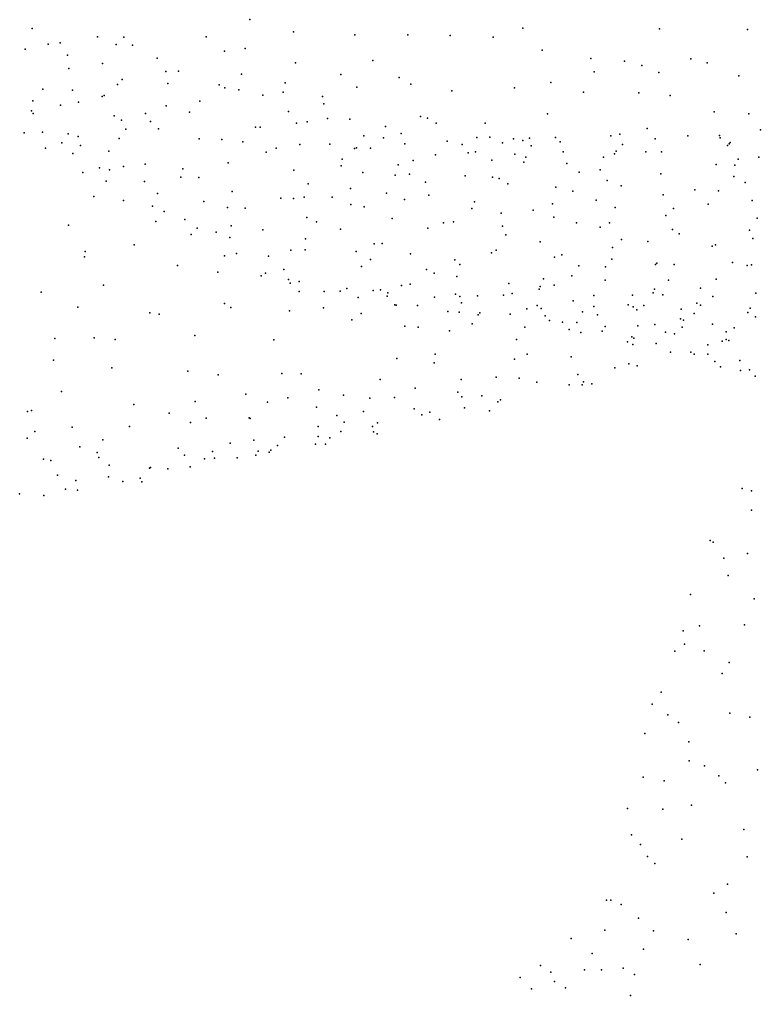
# Model space of a CAD drawing. Header units: metres. Extents: x -25 to 25, y -27.8 to 27.8.
# Drawn here: x -4.299 to -3.127, y -7.909 to -6.365 of the extents above; entities that cross this region are included whole.
import ezdxf

# ---------------------------------------------------------------- set-up
doc = ezdxf.new("R2010")
doc.units = ezdxf.units.M

msp = doc.modelspace()

# ---------------------------------------------------------------- linework, layer by layer
for p in [(-3.9349, -6.3652, -6.9189), (-4.279, -6.3796, -4.3749), (-3.8658, -6.3846, -6.9542), (-3.7686, -6.3893, -7.0162), (-3.6847, -6.3895, -7.0747), (-3.5029, -6.379, -7.2301), (-3.287, -6.3801, -7.4861), (-3.1474, -6.3808, -7.8421), (-4.2534, -6.4041, -4.0491), (-4.2345, -6.4022, -2.9352), (-4.1757, -6.3925, -4.1879), (-4.1459, -6.4048, -2.8395), (-4.1341, -6.3932, -4.2595), (-4.0039, -6.3925, -2.6761), (-3.618, -6.3905, -7.1247), (-3.5499, -6.3929, -2.2812), (-4.2898, -6.4122, -3.9662), (-4.12, -6.4057, -4.3593), (-3.9748, -6.415, -6.8816), (-3.942, -6.4111, -2.6407), (-3.4726, -6.4139, -2.2451), (-4.2231, -6.4216, -6.8424), (-4.1679, -6.4345, -4.1256), (-4.0812, -6.4263, -6.8458), (-3.8626, -6.4338, -2.5896), (-3.7404, -6.4299, -2.4639), (-3.3953, -6.4267, -2.2397), (-3.342, -6.4311, -7.3484), (-3.2374, -6.4272, -7.5264), (-3.2113, -6.4335, -2.226), (-4.2208, -6.4427, -4.5076), (-4.0676, -6.4473, -4.2295), (-4.0474, -6.447, -4.4088), (-3.9476, -6.4515, -2.7026), (-3.3899, -6.4478, -7.2663), (-3.3146, -6.4377, -2.2358), (-3.2881, -6.4488, -7.3955), (-4.1364, -6.4601, -4.5342), (-4.0643, -6.4664, -4.5324), (-3.8789, -6.4651, -2.6511), (-3.7909, -6.4519, -2.5415), (-3.6985, -6.4569, -7.0111), (-3.4587, -6.4648, -7.1834), (-3.1613, -6.4541, -7.7148), (-4.2618, -6.4753, -3.1244), (-4.2151, -6.4769, -3.0537), (-4.1437, -6.468, -2.9389), (-3.9831, -6.4686, -2.7627), (-3.974, -6.4732, -4.3433), (-3.9523, -6.4765, -6.8514), (-3.8818, -6.4801, -6.8792), (-3.7655, -6.4723, -6.9559), (-3.68, -6.4677, -2.4536), (-3.6153, -6.4782, -7.032), (-3.5163, -6.4735, -7.1239), (-3.4068, -6.4803, -2.3008), (-3.3194, -6.4812, -7.295), (-4.2776, -6.494, -3.8132), (-4.2057, -6.4957, -4.5714), (-4.1684, -6.4871, -6.8138), (-4.1648, -6.4854, -4.0357), (-4.0137, -6.4944, -2.8343), (-3.9141, -6.4846, -4.4297), (-3.8199, -6.4869, -2.6185), (-3.27, -6.4852, -2.2789), (-4.28, -6.5098, -3.2555), (-4.2343, -6.5004, -3.8852), (-4.0672, -6.5015, -2.9047), (-4.03, -6.5116, -4.1525), (-3.8734, -6.5105, -4.3069), (-3.8176, -6.4983, -4.488), (-3.2001, -6.511, -7.4136), (-4.2771, -6.5138, -4.5814), (-4.1491, -6.5173, -3.0302), (-4.1374, -6.5244, -4.6103), (-4.0996, -6.5137, -6.8037), (-4.0915, -6.5265, -4.0642), (-3.8438, -6.5271, -4.5821), (-3.812, -6.5217, -4.3627), (-3.7766, -6.5227, -4.5474), (-3.6647, -6.5184, -2.5069), (-3.6535, -6.5211, -6.965), (-3.64, -6.5289, -4.5143), (-3.464, -6.5141, -2.3495), (-3.1456, -6.5146, -2.3259), (-4.2625, -6.5436, -3.3499), (-4.1308, -6.5387, -3.9859), (-4.0792, -6.5379, -2.9761), (-3.9258, -6.5354, -4.2064), (-3.9181, -6.5354, -4.6132), (-3.8607, -6.5292, -2.7218), (-3.7203, -6.5342, -6.9206), (-3.5625, -6.5292, -2.4418), (-3.3062, -6.5373, -7.2396), (-3.1271, -6.5396, -7.6016), (-4.2915, -6.5445, -3.4322), (-4.2218, -6.5462, -4.6263), (-4.2062, -6.5502, -3.8245), (-4.1413, -6.5534, -3.1159), (-4.0147, -6.5538, -4.0857), (-3.9792, -6.5548, -2.903), (-3.9455, -6.5589, -4.1422), (-3.7545, -6.5492, -4.289), (-3.7234, -6.5524, -4.6415), (-3.6953, -6.5452, -4.3868), (-3.6226, -6.5575, -4.6445), (-3.5759, -6.5517, -4.4511), (-3.5549, -6.5511, -4.5593), (-3.5178, -6.5538, -4.6489), (-3.5031, -6.5566, -4.7468), (-3.4923, -6.553, -2.4323), (-3.4512, -6.5519, -7.0747), (-3.4437, -6.5585, -4.5473), (-3.3637, -6.5492, -2.3734), (-3.3493, -6.5463, -7.1771), (-3.2934, -6.5538, -4.7399), (-3.2421, -6.5489, -7.2788), (-3.1919, -6.5484, -4.9318), (-3.1908, -6.5522, -7.3523), (-3.1752, -6.5598, -2.3764), (-4.258, -6.5688, -3.5177), (-4.2319, -6.5603, -3.7426), (-4.2023, -6.5645, -3.2788), (-4.1575, -6.5736, -3.2047), (-3.9087, -6.5749, -2.8746), (-3.8931, -6.5686, -6.8189), (-3.8554, -6.5628, -4.2051), (-3.8081, -6.5624, -4.6441), (-3.7694, -6.5691, -6.8565), (-3.766, -6.5682, -2.6887), (-3.744, -6.5688, -4.7127), (-3.6898, -6.562, -4.3168), (-3.599, -6.5626, -6.9476), (-3.5777, -6.5745, -2.5296), (-3.5353, -6.5602, -6.9847), (-3.4895, -6.5649, -4.4523), (-3.4393, -6.5742, -4.8279), (-3.3553, -6.5736, -7.1005), (-3.3454, -6.5631, -4.6657), (-3.3084, -6.5744, -4.9682), (-3.2838, -6.5743, -4.6238), (-3.1794, -6.5647, -4.7004), (-3.1767, -6.562, -4.862), (-4.2147, -6.5772, -6.7799), (-3.7884, -6.5863, -4.198), (-3.6764, -6.5884, -4.7736), (-3.6413, -6.579, -2.5839), (-3.5895, -6.5762, -4.8006), (-3.552, -6.5877, -4.318), (-3.5158, -6.5782, -4.8307), (-3.498, -6.5827, -4.3776), (-3.3755, -6.5829, -4.4787), (-3.3578, -6.5776, -4.5765), (-3.1622, -6.586, -4.6253), (-3.1297, -6.5828, -7.4591), (-4.1725, -6.5995, -3.7399), (-4.1564, -6.6027, -3.3222), (-4.1343, -6.5974, -3.86), (-4.1, -6.5941, -3.1652), (-4.0407, -6.6013, -3.1119), (-3.9689, -6.5916, -2.9941), (-3.865, -6.6034, -4.7438), (-3.7904, -6.5967, -2.7889), (-3.7, -6.5948, -2.6817), (-3.5013, -6.5908, -2.5077), (-3.4333, -6.593, -4.9185), (-3.3804, -6.6027, -4.397), (-3.197, -6.5946, -5.1168), (-3.1676, -6.5957, -2.4388), (-4.1988, -6.6071, -3.5685), (-4.1618, -6.6206, -3.418), (-4.1013, -6.6213, -3.2738), (-4.0436, -6.6144, -6.7679), (-4.0153, -6.6153, -3.9606), (-3.7559, -6.607, -4.7778), (-3.7046, -6.6115, -4.1864), (-3.6821, -6.6097, -6.8675), (-3.5943, -6.6124, -2.6255), (-3.551, -6.6145, -4.2412), (-3.5405, -6.6164, -6.9197), (-3.414, -6.6066, -4.998), (-3.3697, -6.6197, -7.0055), (-3.2845, -6.6091, -7.0709), (-3.1694, -6.6137, -5.1931), (-3.9627, -6.637, -4.7664), (-3.8423, -6.6253, -4.0846), (-3.7753, -6.6326, -2.8722), (-3.6571, -6.6226, -4.8533), (-3.5269, -6.6249, -2.5953), (-3.4509, -6.6304, -6.9523), (-3.4237, -6.6368, -2.5512), (-3.3474, -6.6281, -5.1105), (-3.231, -6.6343, -4.4508), (-3.1937, -6.636, -7.0804), (-3.1513, -6.6228, -7.2732), (-4.1812, -6.6449, -4.736), (-4.1346, -6.6513, -3.5875), (-4.0807, -6.6402, -3.826), (-3.8857, -6.6476, -6.7685), (-3.8655, -6.6482, -4.8036), (-3.8488, -6.6462, -2.9977), (-3.8046, -6.6461, -2.9396), (-3.7185, -6.6396, -2.8139), (-3.6901, -6.65, -4.121), (-3.6516, -6.6429, -2.7477), (-3.3872, -6.6508, -4.274), (-3.281, -6.6427, -7.0083), (-3.1401, -6.6513, -7.1296), (-4.0884, -6.6602, -3.7413), (-4.0073, -6.6532, -3.8971), (-3.9702, -6.6623, -6.7449), (-3.9422, -6.6637, -3.1524), (-3.7752, -6.6578, -4.0636), (-3.7538, -6.6616, -4.8653), (-3.5834, -6.6642, -4.9715), (-3.5795, -6.6537, -4.1589), (-3.4864, -6.6667, -4.17), (-3.4562, -6.6567, -5.0604), (-3.3571, -6.6623, -6.9448), (-3.2647, -6.6641, -5.2519), (-3.2098, -6.657, -2.5215), (-4.0703, -6.669, -4.7804), (-4.0377, -6.6814, -6.7197), (-3.8445, -6.6784, -3.9917), (-3.7096, -6.6798, -2.8961), (-3.5374, -6.6715, -6.852), (-3.4541, -6.6778, -2.6394), (-3.2766, -6.6754, -4.3384), (-3.1322, -6.6796, -5.3304), (-4.2217, -6.6903, -6.7168), (-4.0833, -6.6846, -3.6651), (-4.018, -6.6952, -3.7673), (-3.9641, -6.6913, -3.254), (-3.9141, -6.6977, -3.9168), (-3.8293, -6.6854, -4.8588), (-3.7915, -6.6969, -6.7485), (-3.6533, -6.695, -4.059), (-3.6285, -6.6866, -2.8157), (-3.6125, -6.6849, -6.8049), (-3.5352, -6.692, -5.0518), (-3.4178, -6.6869, -5.1419), (-3.3805, -6.6936, -4.2113), (-3.3657, -6.6869, -2.6137), (-3.266, -6.6973, -2.5847), (-3.1446, -6.6985, -2.5981), (-4.0273, -6.7054, -3.4393), (-3.9877, -6.7016, -4.8291), (-3.9663, -6.71, -3.8237), (-3.8466, -6.7121, -3.139), (-3.5299, -6.7058, -4.0903), (-3.3469, -6.713, -6.8357), (-3.2558, -6.7044, -6.8886), (-3.1394, -6.7114, -6.9487), (-4.1175, -6.7216, -4.8228), (-3.8472, -6.7295, -3.9079), (-3.7378, -6.7198, -3.976), (-3.7253, -6.7195, -6.7333), (-3.4754, -6.7167, -6.8086), (-3.361, -6.7258, -5.2642), (-3.3055, -6.7164, -4.2445), (-3.2035, -6.7238, -5.3902), (-3.1981, -6.7214, -6.8413), (-4.1964, -6.7403, -6.6724), (-4.1952, -6.7322, -4.8152), (-3.9745, -6.7391, -3.5401), (-3.9558, -6.7351, -3.7398), (-3.9051, -6.7393, -3.8487), (-3.8696, -6.7302, -3.2186), (-3.7666, -6.732, -3.0872), (-3.7441, -6.7448, -4.9703), (-3.6808, -6.7359, -4.9996), (-3.6106, -6.745, -2.9378), (-3.5527, -6.7341, -6.7698), (-3.5453, -6.7302, -2.8264), (-3.4529, -6.7412, -5.2094), (-3.4411, -6.7372, -2.7486), (-3.3622, -6.7443, -6.7526), (-4.049, -6.754, -4.8691), (-3.7581, -6.7557, -3.1747), (-3.6026, -6.7524, -5.0888), (-3.4145, -6.7547, -4.0288), (-3.372, -6.7562, -2.7587), (-3.2933, -6.7529, -4.1671), (-3.2912, -6.7503, -5.3906), (-3.2634, -6.7527, -2.7045), (-3.1711, -6.7495, -5.4723), (-3.1483, -6.754, -6.7219), (-3.1413, -6.7531, -2.7104), (-3.9855, -6.7647, -6.6414), (-3.9165, -6.7708, -3.6626), (-3.9097, -6.7665, -3.4301), (-3.8808, -6.7607, -3.3573), (-3.6552, -6.7607, -6.7011), (-3.6434, -6.7664, -3.0664), (-3.6071, -6.7715, -3.9085), (-3.4701, -6.7754, -2.8888), (-3.4257, -6.7706, -2.8333), (-4.1662, -6.7855, -4.8737), (-3.8736, -6.7764, -6.6337), (-3.871, -6.7821, -3.4882), (-3.8564, -6.7794, -3.7063), (-3.7812, -6.7905, -3.7169), (-3.6949, -6.786, -3.8538), (-3.6809, -6.7835, -3.187), (-3.525, -6.7825, -5.2206), (-3.4753, -6.7873, -6.6847), (-3.4532, -6.7854, -5.3094), (-3.3725, -6.7775, -5.3706), (-3.2725, -6.7772, -5.4801), (-3.2219, -6.79, -2.7807), (-3.1971, -6.776, -4.2249), (-4.2645, -6.7962, -6.6321), (-3.8567, -6.7954, -4.9725), (-3.8173, -6.7955, -3.5383), (-3.7917, -6.7949, -3.4249), (-3.7636, -6.8046, -3.4941), (-3.7395, -6.7937, -6.634), (-3.7279, -6.7925, -3.7688), (-3.7173, -6.8025, -3.3646), (-3.7163, -6.7977, -5.0714), (-3.6428, -6.8041, -3.2638), (-3.6095, -6.7995, -3.824), (-3.6028, -6.8033, -6.6348), (-3.5744, -6.8024, -3.1471), (-3.5333, -6.8014, -3.0759), (-3.52, -6.7986, -3.8689), (-3.4771, -6.7916, -2.9622), (-3.3905, -6.8019, -2.9315), (-3.3294, -6.8014, -2.8825), (-3.2967, -6.7974, -6.6535), (-3.2948, -6.7918, -2.8153), (-3.2814, -6.8006, -4.0379), (-3.2025, -6.8035, -6.5743), (-3.1342, -6.798, -2.7902), (-4.2066, -6.8202, -6.5991), (-3.9749, -6.8144, -4.9474), (-3.9649, -6.8204, -6.5705), (-3.818, -6.8214, -5.0366), (-3.7056, -6.8165, -3.6541), (-3.703, -6.8168, -3.5555), (-3.6696, -6.8175, -6.6023), (-3.6001, -6.8131, -3.7406), (-3.48, -6.8174, -3.7794), (-3.4741, -6.8221, -5.3755), (-3.4231, -6.8099, -3.8742), (-3.3908, -6.8191, -5.4643), (-3.3362, -6.8165, -5.5177), (-3.3284, -6.8194, -2.9625), (-3.3117, -6.8175, -6.5655), (-3.2279, -6.8137, -4.0822), (-3.222, -6.817, -5.6441), (-3.1432, -6.8217, -5.7114), (-4.0926, -6.829, -6.5729), (-4.0783, -6.8314, -4.9404), (-3.8718, -6.8259, -6.5676), (-3.7584, -6.8302, -6.5647), (-3.6213, -6.8271, -3.6192), (-3.6038, -6.8282, -3.4724), (-3.5738, -6.832, -3.5642), (-3.5708, -6.8291, -3.3893), (-3.5231, -6.831, -3.3219), (-3.4965, -6.8229, -6.5947), (-3.4678, -6.834, -3.2602), (-3.4087, -6.8277, -3.788), (-3.3848, -6.832, -3.1068), (-3.3227, -6.8242, -3.8837), (-3.2526, -6.8234, -2.9226), (-3.2322, -6.8301, -3.9889), (-3.1469, -6.8286, -2.9237), (-3.1348, -6.8354, -6.312), (-3.7733, -6.8401, -5.0946), (-3.6895, -6.85, -6.54), (-3.6687, -6.8515, -5.2087), (-3.5828, -6.8464, -6.5375), (-3.4999, -6.8515, -5.4345), (-3.4609, -6.8413, -3.5422), (-3.44, -6.8439, -3.3718), (-3.4177, -6.8444, -3.6416), (-3.3726, -6.8507, -5.6064), (-3.321, -6.8496, -5.6797), (-3.2942, -6.8476, -6.4403), (-3.2535, -6.8384, -3.8925), (-3.2512, -6.8518, -6.3788), (-3.2491, -6.8408, -2.9993), (-3.203, -6.8469, -5.828), (-3.1688, -6.8527, -3.0112), (-4.1806, -6.8684, -4.973), (-4.0214, -6.8649, -6.5278), (-3.6189, -6.8573, -5.2803), (-3.4299, -6.8553, -5.5451), (-3.4111, -6.8603, -6.4742), (-3.3776, -6.8579, -3.5646), (-3.3307, -6.8669, -3.63), (-3.2775, -6.8595, -3.7473), (-3.2633, -6.8623, -3.1247), (-3.1813, -6.8589, -6.2433), (-4.2431, -6.8699, -6.5557), (-4.1477, -6.8715, -6.5352), (-3.8966, -6.8716, -5.0496), (-3.5127, -6.8712, -6.4897), (-3.3372, -6.8748, -6.3777), (-3.3288, -6.8792, -3.4142), (-3.3272, -6.8689, -3.2648), (-3.2919, -6.8775, -6.3199), (-3.2103, -6.8798, -3.7954), (-3.1879, -6.8739, -3.1064), (-3.1814, -6.8711, -6.0734), (-3.1772, -6.8728, -3.9144), (-3.6418, -6.8942, -6.4677), (-3.4959, -6.8943, -5.547), (-3.4267, -6.8987, -6.3788), (-3.2696, -6.8914, -3.3224), (-3.2372, -6.8912, -3.2097), (-3.2321, -6.8947, -3.651), (-3.2104, -6.8942, -3.7252), (-4.245, -6.9042, -5.0103), (-3.7024, -6.9013, -5.2668), (-3.6432, -6.9083, -5.3477), (-3.516, -6.9025, -6.4242), (-3.3351, -6.9099, -5.9438), (-3.3222, -6.9129, -6.1537), (-3.1992, -6.9061, -3.2826), (-3.1903, -6.9143, -3.5041), (-3.16, -6.9043, -3.1951), (-4.1527, -6.9159, -5.0416), (-4.0329, -6.9212, -5.0769), (-3.9845, -6.9271, -6.4452), (-3.8841, -6.9248, -5.1315), (-3.8533, -6.9255, -6.4248), (-3.4161, -6.9264, -5.8246), (-3.3573, -6.9162, -6.2444), (-3.1586, -6.9203, -3.6751), (-3.1446, -6.9194, -3.7749), (-3.1353, -6.929, -3.3826), (-3.7286, -6.9346, -6.3858), (-3.6002, -6.9345, -5.5007), (-3.5451, -6.931, -5.6287), (-3.5086, -6.9324, -6.3154), (-3.4808, -6.9389, -5.7554), (-3.4298, -6.943, -6.2244), (-3.4092, -6.9429, -6.0807), (-3.4068, -6.938, -6.1544), (-3.3939, -6.9413, -6.0075), (-4.2324, -6.9535, -6.4546), (-3.941, -6.9576, -6.366), (-3.8253, -6.9509, -5.2397), (-3.7866, -6.9595, -6.3216), (-3.6734, -6.948, -6.3386), (-3.6056, -6.9544, -5.5751), (-3.5677, -6.9602, -6.2537), (-4.118, -6.9743, -6.3735), (-4.0209, -6.9694, -6.3584), (-3.9066, -6.9704, -5.2176), (-3.8744, -6.9635, -6.3348), (-3.7447, -6.9639, -5.3618), (-3.706, -6.963, -5.4278), (-3.5994, -6.962, -5.6806), (-3.5427, -6.9699, -5.8807), (-3.5384, -6.9666, -5.7924), (-4.2865, -6.9852, -6.4167), (-4.2802, -6.9836, -5.126), (-4.0623, -6.9876, -5.1733), (-3.8293, -6.9782, -5.3147), (-3.7973, -6.9916, -5.4261), (-3.7549, -6.9849, -6.2531), (-3.6749, -6.9809, -5.5454), (-3.6625, -6.9906, -5.6613), (-3.6501, -6.986, -6.188), (-3.5953, -6.9792, -6.1441), (-3.5556, -6.9843, -5.999), (-4.0283, -7.0025, -5.2552), (-4.0035, -6.9959, -6.2915), (-3.9356, -6.9951, -5.2772), (-3.9342, -6.996, -6.2731), (-3.7855, -7.0021, -5.5111), (-3.7326, -7.0032, -6.1467), (-3.6345, -6.9976, -5.8335), (-4.2746, -7.0169, -6.3269), (-4.2154, -7.0098, -5.2003), (-4.1251, -7.0091, -5.2119), (-3.8266, -7.009, -6.1862), (-3.7905, -7.0169, -6.0903), (-3.7405, -7.0089, -5.641), (-3.7393, -7.0174, -6.037), (-3.7334, -7.0204, -5.8347), (-4.2867, -7.0275, -5.2554), (-4.1671, -7.0299, -6.2596), (-3.9656, -7.0352, -6.1235), (-3.9284, -7.0306, -5.4147), (-3.8801, -7.0259, -6.1177), (-3.8306, -7.0368, -5.8816), (-3.8267, -7.0248, -5.5645), (-3.8149, -7.037, -5.7971), (-3.808, -7.0268, -5.6816), (-4.2035, -7.0412, -5.3203), (-4.1761, -7.05, -6.1794), (-4.0481, -7.0429, -6.1338), (-3.9938, -7.0483, -5.4867), (-3.9213, -7.048, -5.5706), (-3.9042, -7.0496, -5.6717), (-3.9017, -7.0464, -5.9708), (-3.8909, -7.0389, -6.041), (-4.261, -7.0606, -6.1652), (-4.2492, -7.0628, -5.4291), (-4.1733, -7.058, -5.4158), (-4.0381, -7.0544, -6.0486), (-4.0064, -7.0598, -5.5912), (-3.9903, -7.0588, -5.9075), (-3.9545, -7.0583, -5.7671), (-3.925, -7.0541, -5.8353), (-4.1573, -7.0702, -5.4938), (-4.0933, -7.0749, -5.9907), (-4.0918, -7.0736, -5.5489), (-4.0643, -7.076, -5.8993), (-4.029, -7.0727, -5.734), (-4.239, -7.086, -5.5258), (-4.2101, -7.0944, -6.0162), (-4.1581, -7.0882, -5.568), (-4.1354, -7.0959, -5.8776), (-4.1083, -7.0904, -5.6589), (-4.1056, -7.0965, -5.8114), (-4.2989, -7.1153, -5.986), (-4.2263, -7.1078, -5.9273), (-4.2073, -7.1098, -5.7434), (-3.1559, -7.107, 18.0549), (-3.1413, -7.1107, 17.8587), (-4.2602, -7.1182, -5.8346), (-3.1415, -7.1412, 17.7782), (-3.2068, -7.1892, 18.0298), (-3.2019, -7.1918, 18.1695), (-3.1852, -7.2169, 18.3458), (-3.1476, -7.2099, 18.4522), (-3.1783, -7.2445, 17.7474), (-3.2376, -7.2745, 18.0168), (-3.1373, -7.2816, 17.5973), (-3.2235, -7.3239, 17.839), (-3.1525, -7.3225, 18.5148), (-3.2496, -7.3318, 18.246), (-3.2473, -7.3529, 17.9531), (-3.2624, -7.364, 18.1429), (-3.2159, -7.3637, 17.7647), (-3.1765, -7.3822, 17.6204), (-3.1875, -7.3994, 18.5054), (-3.2842, -7.4291, 17.9898), (-3.2986, -7.4482, 18.112), (-3.2738, -7.4649, 18.3277), (-3.1756, -7.4623, 18.5633), (-3.1437, -7.4687, 17.5176), (-3.2568, -7.477, 17.8482), (-3.3102, -7.4946, 18.0381), (-3.2406, -7.5075, 18.4767), (-3.2398, -7.5375, 17.7422), (-3.2158, -7.5454, 17.6558), (-3.1931, -7.5613, 18.6062), (-3.1318, -7.5518, 17.4675), (-3.3124, -7.5636, 18.3052), (-3.2794, -7.5692, 18.4221), (-3.1822, -7.5726, 17.5582), (-3.236, -7.6078, 18.5459), (-3.3374, -7.6132, 18.0894), (-3.2817, -7.6138, 17.8391), (-3.3313, -7.6544, 17.9804), (-3.1534, -7.646, 18.7065), (-3.317, -7.6701, 18.4754), (-3.2513, -7.6615, 17.7396), (-3.3056, -7.6891, 17.8975), (-3.2941, -7.6998, 18.5784), (-3.1483, -7.6892, 17.4754), (-3.1793, -7.7329, 18.7934), (-3.201, -7.7469, 17.5824), (-3.3707, -7.7579, 18.4564), (-3.3636, -7.7577, 18.5985), (-3.3476, -7.7649, 18.0146), (-3.1815, -7.7773, 18.9019), (-3.3198, -7.7862, 18.7536), (-3.3735, -7.8053, 18.2966), (-3.2964, -7.8064, 18.8806), (-3.4263, -7.8185, 18.5464), (-3.2417, -7.8204, 18.9485), (-3.1655, -7.8112, 17.516), (-3.3119, -7.8357, 17.911), (-3.3931, -7.8423, 18.8562), (-3.4752, -7.8614, 18.6629), (-3.4584, -7.8717, 18.9079), (-3.4055, -7.8681, 18.2504), (-3.3784, -7.8683, 18.1275), (-3.3444, -7.8654, 17.9907), (-3.2224, -7.8599, 19.0375), (-3.5071, -7.8803, 18.7661), (-3.4527, -7.8867, 18.4283), (-3.3263, -7.8753, 19.0255), (-3.4893, -7.8984, 18.9884), (-3.4353, -7.8965, 18.3354), (-3.3325, -7.9087, 19.1371)]:
    msp.add_point(p)

doc.saveas('drawing.dxf')
